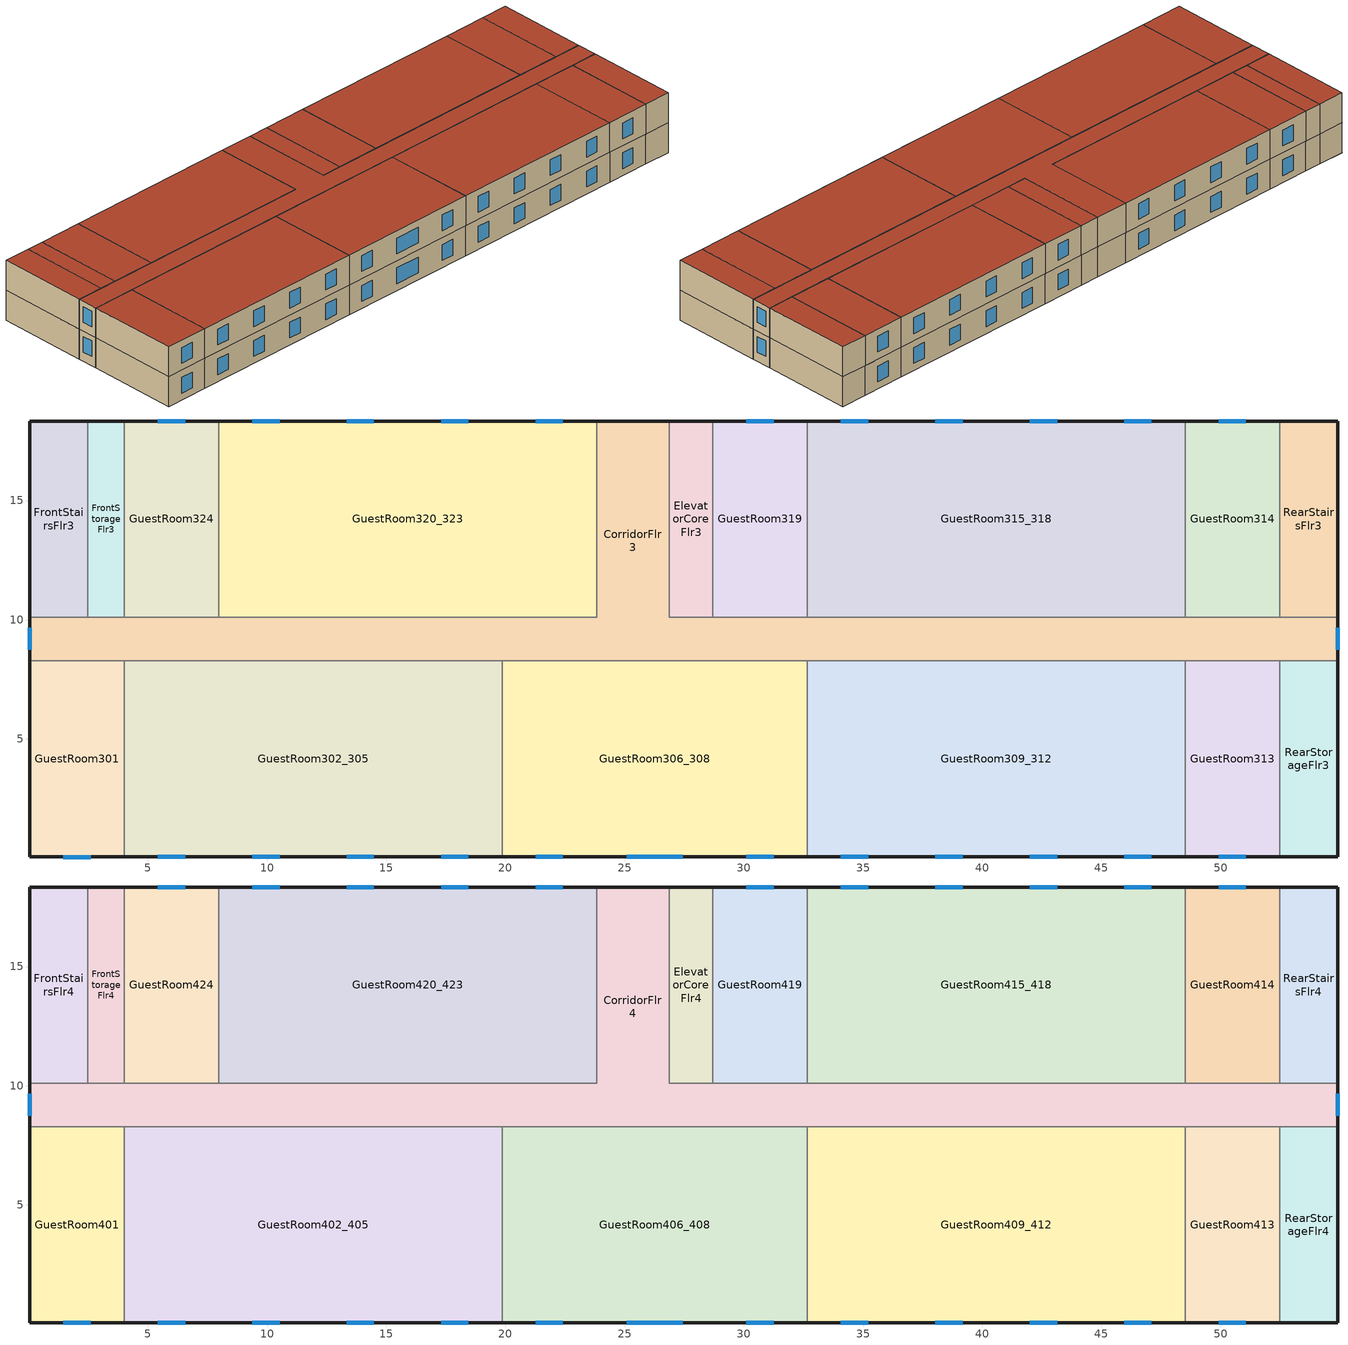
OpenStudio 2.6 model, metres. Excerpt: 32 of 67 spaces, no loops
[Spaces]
GuestRoom319
 floor to GuestRoom219: 32.66,18.34 32.66,10.11 28.7,10.11 28.7,18.34 z6.1
 wall outside: 32.66,18.34 28.7,18.34 z6.1:8.84
 wall to CorridorFlr3: 28.7,10.11 32.66,10.11 z6.1:8.84
 wall to GuestRoom315_318: 32.66,10.11 32.66,18.34 z6.1:8.84
 wall to ElevatorCoreFlr3: 28.7,18.34 28.7,10.11 z6.1:8.84
 window: 31.25,18.34 30.11,18.34 z6.75:8.19
GuestRoom320_323
 floor to GuestRoom220_223: 23.82,18.34 23.82,10.11 7.97,10.11 7.97,18.34 z6.1
 wall outside: 23.82,18.34 7.97,18.34 z6.1:8.84
 wall to CorridorFlr3: 7.97,10.11 23.82,10.11 23.82,18.34 z6.1:8.84
 wall to GuestRoom324: 7.97,18.34 7.97,10.11 z6.1:8.84
 window: 10.52,18.34 9.39,18.34 / 14.49,18.34 13.35,18.34 / 18.45,18.34 17.31,18.34 / 22.41,18.34 21.27,18.34 z6.75:8.19
RearStorageFlr3
 floor to RearStorageFlr2: 54.91,8.28 54.91,0.05 52.47,0.05 52.47,8.28 z6.1
 wall outside: 52.47,0.05 54.91,0.05 54.91,8.28 z6.1:8.84
 wall to GuestRoom313: 52.47,8.28 52.47,0.05 z6.1:8.84
 wall to CorridorFlr3: 54.91,8.28 52.47,8.28 z6.1:8.84
GuestRoom302_305
 floor to GuestRoom202_205: 19.86,8.28 19.86,0.05 4.01,0.05 4.01,8.28 z6.1
 wall outside: 4.01,0.05 19.86,0.05 z6.1:8.84
 wall to CorridorFlr3: 19.86,8.28 4.01,8.28 z6.1:8.84
 wall to GuestRoom306_308: 19.86,0.05 19.86,8.28 z6.1:8.84
 wall to GuestRoom301: 4.01,8.28 4.01,0.05 z6.1:8.84
 window: 5.42,0.05 6.56,0.05 / 17.31,0.05 18.45,0.05 / 9.39,0.05 10.52,0.05 / 13.35,0.05 14.49,0.05 z6.75:8.19
CorridorFlr3
 floor to CorridorFlr2: 26.87,18.34 26.87,10.11 54.91,10.11 54.91,8.28 0.05,8.28 0.05,10.11 23.82,10.11 23.82,18.34 z6.1
 wall outside: 0.05,10.11 0.05,8.28 / 26.87,18.34 23.82,18.34 / 54.91,8.28 54.91,10.11 z6.1:8.84
 wall to ElevatorCoreFlr3: 28.7,10.11 26.87,10.11 26.87,18.34 z6.1:8.84
 wall to FrontStairsFlr3: 2.49,10.11 0.05,10.11 z6.1:8.84
 wall to RearStairsFlr3: 54.91,10.11 52.47,10.11 z6.1:8.84
 wall to GuestRoom301: 0.05,8.28 4.01,8.28 z6.1:8.84
 wall to GuestRoom313: 48.51,8.28 52.47,8.28 z6.1:8.84
 wall to FrontStorageFlr3: 4.01,10.11 2.49,10.11 z6.1:8.84
 wall to GuestRoom314: 52.47,10.11 48.51,10.11 z6.1:8.84
 wall to GuestRoom324: 7.97,10.11 4.01,10.11 z6.1:8.84
 wall to GuestRoom309_312: 32.66,8.28 48.51,8.28 z6.1:8.84
 wall to GuestRoom306_308: 19.86,8.28 32.66,8.28 z6.1:8.84
 wall to GuestRoom315_318: 48.51,10.11 32.66,10.11 z6.1:8.84
 window: 54.91,8.73 54.91,9.66 / 0.05,9.66 0.05,8.73 z6.94:8.36
GuestRoom315_318
 floor to GuestRoom215_218: 48.51,18.34 48.51,10.11 32.66,10.11 32.66,18.34 z6.1
 wall outside: 48.51,18.34 32.66,18.34 z6.1:8.84
 wall to GuestRoom314: 48.51,10.11 48.51,18.34 z6.1:8.84
 window: 35.21,18.34 34.07,18.34 / 43.14,18.34 42,18.34 / 47.1,18.34 45.96,18.34 / 39.18,18.34 38.04,18.34 z6.75:8.19
GuestRoom301
 floor to GuestRoom201: 4.01,8.28 4.01,0.05 0.05,0.05 0.05,8.28 z6.1
 wall outside: 0.05,8.28 0.05,0.05 4.01,0.05 z6.1:8.84
 window: 1.46,0.05 2.6,0.05 z6.75:8.19
GuestRoom314
 floor to GuestRoom214: 52.47,18.34 52.47,10.11 48.51,10.11 48.51,18.34 z6.1
 wall outside: 52.47,18.34 48.51,18.34 z6.1:8.84
 wall to RearStairsFlr3: 52.47,10.11 52.47,18.34 z6.1:8.84
 window: 51.06,18.34 49.92,18.34 z6.75:8.19
GuestRoom309_312
 floor to GuestRoom209_212: 48.51,8.28 48.51,0.05 32.66,0.05 32.66,8.28 z6.1
 wall outside: 32.66,0.05 48.51,0.05 z6.1:8.84
 wall to GuestRoom306_308: 32.66,8.28 32.66,0.05 z6.1:8.84
 wall to GuestRoom313: 48.51,0.05 48.51,8.28 z6.1:8.84
 window: 45.96,0.05 47.1,0.05 / 42,0.05 43.14,0.05 / 34.07,0.05 35.21,0.05 / 38.04,0.05 39.18,0.05 z6.75:8.19
ElevatorCoreFlr3
 floor to ElevatorCoreFlr2: 28.7,18.34 28.7,10.11 26.87,10.11 26.87,18.34 z6.1
 wall outside: 28.7,18.34 26.87,18.34 z6.1:8.84
GuestRoom313
 floor to GuestRoom213: 52.47,8.28 52.47,0.05 48.51,0.05 48.51,8.28 z6.1
 wall outside: 48.51,0.05 52.47,0.05 z6.1:8.84
 window: 49.92,0.05 51.06,0.05 z6.75:8.19
GuestRoom306_308
 floor to GuestRoom206_208: 32.66,8.28 32.66,0.05 19.86,0.05 19.86,8.28 z6.1
 wall outside: 19.86,0.05 32.66,0.05 z6.1:8.84
 window: 21.27,0.05 22.41,0.05 / 25.08,0.05 27.44,0.05 / 30.11,0.05 31.25,0.05 z6.75:8.19
FrontStorageFlr3
 floor to FrontStorageFlr2: 4.01,18.34 4.01,10.11 2.49,10.11 2.49,18.34 z6.1
 wall outside: 4.01,18.34 2.49,18.34 z6.1:8.84
 wall to FrontStairsFlr3: 2.49,18.34 2.49,10.11 z6.1:8.84
 wall to GuestRoom324: 4.01,10.11 4.01,18.34 z6.1:8.84
GuestRoom324
 floor to GuestRoom224: 7.97,18.34 7.97,10.11 4.01,10.11 4.01,18.34 z6.1
 wall outside: 7.97,18.34 4.01,18.34 z6.1:8.84
 window: 6.56,18.34 5.42,18.34 z6.75:8.19
RearStairsFlr3
 floor to RearStairsFlr2: 54.91,18.34 54.91,10.11 52.47,10.11 52.47,18.34 z6.1
 wall outside: 54.91,10.11 54.91,18.34 52.47,18.34 z6.1:8.84
FrontStairsFlr3
 floor to FrontStairsFlr2: 2.49,18.34 2.49,10.11 0.05,10.11 0.05,18.34 z6.1
 wall outside: 2.49,18.34 0.05,18.34 0.05,10.11 z6.1:8.84
GuestRoom413
 floor to GuestRoom313: 52.47,8.28 52.47,0.05 48.51,0.05 48.51,8.28 z8.84
 wall outside: 48.51,0.05 52.47,0.05 z8.84:11.58
 wall to GuestRoom409_412: 48.51,8.28 48.51,0.05 z8.84:11.58
 wall to CorridorFlr4: 52.47,8.28 48.51,8.28 z8.84:11.58
 wall to RearStorageFlr4: 52.47,0.05 52.47,8.28 z8.84:11.58
 window: 49.92,0.05 51.06,0.05 z9.49:10.93
 roof outside: 52.47,0.05 52.47,8.28 48.51,8.28 48.51,0.05 z11.58
GuestRoom415_418
 floor to GuestRoom315_318: 48.51,18.34 48.51,10.11 32.66,10.11 32.66,18.34 z8.84
 wall outside: 48.51,18.34 32.66,18.34 z8.84:11.58
 wall to GuestRoom419: 32.66,18.34 32.66,10.11 z8.84:11.58
 wall to CorridorFlr4: 32.66,10.11 48.51,10.11 z8.84:11.58
 wall to GuestRoom414: 48.51,10.11 48.51,18.34 z8.84:11.58
 window: 47.1,18.34 45.96,18.34 / 39.18,18.34 38.04,18.34 / 43.14,18.34 42,18.34 / 35.21,18.34 34.07,18.34 z9.49:10.93
 roof outside: 48.51,10.11 48.51,18.34 32.66,18.34 32.66,10.11 z11.58
RearStairsFlr4
 floor to RearStairsFlr3: 54.91,18.34 54.91,10.11 52.47,10.11 52.47,18.34 z8.84
 wall outside: 54.91,10.11 54.91,18.34 52.47,18.34 z8.84:11.58
 wall to GuestRoom414: 52.47,18.34 52.47,10.11 z8.84:11.58
 wall to CorridorFlr4: 52.47,10.11 54.91,10.11 z8.84:11.58
 roof outside: 54.91,10.11 54.91,18.34 52.47,18.34 52.47,10.11 z11.58
CorridorFlr4
 floor to CorridorFlr3: 26.87,18.34 26.87,10.11 54.91,10.11 54.91,8.28 0.05,8.28 0.05,10.11 23.82,10.11 23.82,18.34 z8.84
 wall outside: 0.05,10.11 0.05,8.28 / 26.87,18.34 23.82,18.34 / 54.91,8.28 54.91,10.11 z8.84:11.58
 wall to ElevatorCoreFlr4: 28.7,10.11 26.87,10.11 26.87,18.34 z8.84:11.58
 wall to FrontStairsFlr4: 2.49,10.11 0.05,10.11 z8.84:11.58
 wall to GuestRoom420_423: 23.82,18.34 23.82,10.11 7.97,10.11 z8.84:11.58
 wall to GuestRoom406_408: 19.86,8.28 32.66,8.28 z8.84:11.58
 wall to GuestRoom424: 7.97,10.11 4.01,10.11 z8.84:11.58
 wall to GuestRoom402_405: 4.01,8.28 19.86,8.28 z8.84:11.58
 wall to RearStorageFlr4: 52.47,8.28 54.91,8.28 z8.84:11.58
 wall to GuestRoom401: 0.05,8.28 4.01,8.28 z8.84:11.58
 wall to FrontStorageFlr4: 4.01,10.11 2.49,10.11 z8.84:11.58
 wall to GuestRoom414: 52.47,10.11 48.51,10.11 z8.84:11.58
 wall to GuestRoom419: 32.66,10.11 28.7,10.11 z8.84:11.58
 wall to GuestRoom409_412: 32.66,8.28 48.51,8.28 z8.84:11.58
 window: 0.05,9.66 0.05,8.73 / 54.91,8.73 54.91,9.66 z9.68:11.1
 roof outside: 54.91,8.28 54.91,10.11 26.87,10.11 26.87,18.34 23.82,18.34 23.82,10.11 0.05,10.11 0.05,8.28 z11.58
GuestRoom402_405
 floor to GuestRoom302_305: 19.86,8.28 19.86,0.05 4.01,0.05 4.01,8.28 z8.84
 wall outside: 4.01,0.05 19.86,0.05 z8.84:11.58
 wall to GuestRoom406_408: 19.86,0.05 19.86,8.28 z8.84:11.58
 wall to GuestRoom401: 4.01,8.28 4.01,0.05 z8.84:11.58
 window: 5.42,0.05 6.56,0.05 / 13.35,0.05 14.49,0.05 / 9.39,0.05 10.52,0.05 / 17.31,0.05 18.45,0.05 z9.49:10.93
 roof outside: 19.86,0.05 19.86,8.28 4.01,8.28 4.01,0.05 z11.58
GuestRoom401
 floor to GuestRoom301: 4.01,8.28 4.01,0.05 0.05,0.05 0.05,8.28 z8.84
 wall outside: 0.05,8.28 0.05,0.05 4.01,0.05 z8.84:11.58
 window: 1.46,0.05 2.6,0.05 z9.49:10.93
 roof outside: 4.01,0.05 4.01,8.28 0.05,8.28 0.05,0.05 z11.58
RearStorageFlr4
 floor to RearStorageFlr3: 54.91,8.28 54.91,0.05 52.47,0.05 52.47,8.28 z8.84
 wall outside: 52.47,0.05 54.91,0.05 54.91,8.28 z8.84:11.58
 roof outside: 54.91,0.05 54.91,8.28 52.47,8.28 52.47,0.05 z11.58
ElevatorCoreFlr4
 floor to ElevatorCoreFlr3: 28.7,18.34 28.7,10.11 26.87,10.11 26.87,18.34 z8.84
 wall outside: 28.7,18.34 26.87,18.34 z8.84:11.58
 wall to GuestRoom419: 28.7,10.11 28.7,18.34 z8.84:11.58
 roof outside: 28.7,10.11 28.7,18.34 26.87,18.34 26.87,10.11 z11.58
GuestRoom414
 floor to GuestRoom314: 52.47,18.34 52.47,10.11 48.51,10.11 48.51,18.34 z8.84
 wall outside: 52.47,18.34 48.51,18.34 z8.84:11.58
 window: 51.06,18.34 49.92,18.34 z9.49:10.93
 roof outside: 52.47,10.11 52.47,18.34 48.51,18.34 48.51,10.11 z11.58
GuestRoom420_423
 floor to GuestRoom320_323: 23.82,18.34 23.82,10.11 7.97,10.11 7.97,18.34 z8.84
 wall outside: 23.82,18.34 7.97,18.34 z8.84:11.58
 wall to GuestRoom424: 7.97,18.34 7.97,10.11 z8.84:11.58
 window: 22.41,18.34 21.27,18.34 / 18.45,18.34 17.31,18.34 / 10.52,18.34 9.39,18.34 / 14.49,18.34 13.35,18.34 z9.49:10.93
 roof outside: 23.82,10.11 23.82,18.34 7.97,18.34 7.97,10.11 z11.58
GuestRoom424
 floor to GuestRoom324: 7.97,18.34 7.97,10.11 4.01,10.11 4.01,18.34 z8.84
 wall outside: 7.97,18.34 4.01,18.34 z8.84:11.58
 wall to FrontStorageFlr4: 4.01,18.34 4.01,10.11 z8.84:11.58
 window: 6.56,18.34 5.42,18.34 z9.49:10.93
 roof outside: 7.97,10.11 7.97,18.34 4.01,18.34 4.01,10.11 z11.58
GuestRoom406_408
 floor to GuestRoom306_308: 32.66,8.28 32.66,0.05 19.86,0.05 19.86,8.28 z8.84
 wall outside: 19.86,0.05 32.66,0.05 z8.84:11.58
 wall to GuestRoom409_412: 32.66,0.05 32.66,8.28 z8.84:11.58
 window: 21.27,0.05 22.41,0.05 / 25.08,0.05 27.44,0.05 / 30.11,0.05 31.25,0.05 z9.49:10.93
 roof outside: 32.66,0.05 32.66,8.28 19.86,8.28 19.86,0.05 z11.58
GuestRoom419
 floor to GuestRoom319: 32.66,18.34 32.66,10.11 28.7,10.11 28.7,18.34 z8.84
 wall outside: 32.66,18.34 28.7,18.34 z8.84:11.58
 window: 31.25,18.34 30.11,18.34 z9.49:10.93
 roof outside: 32.66,10.11 32.66,18.34 28.7,18.34 28.7,10.11 z11.58
FrontStorageFlr4
 floor to FrontStorageFlr3: 4.01,18.34 4.01,10.11 2.49,10.11 2.49,18.34 z8.84
 wall outside: 4.01,18.34 2.49,18.34 z8.84:11.58
 wall to FrontStairsFlr4: 2.49,18.34 2.49,10.11 z8.84:11.58
 roof outside: 4.01,10.11 4.01,18.34 2.49,18.34 2.49,10.11 z11.58
FrontStairsFlr4
 floor to FrontStairsFlr3: 2.49,18.34 2.49,10.11 0.05,10.11 0.05,18.34 z8.84
 wall outside: 2.49,18.34 0.05,18.34 0.05,10.11 z8.84:11.58
 roof outside: 2.49,10.11 2.49,18.34 0.05,18.34 0.05,10.11 z11.58
GuestRoom409_412
 floor to GuestRoom309_312: 48.51,8.28 48.51,0.05 32.66,0.05 32.66,8.28 z8.84
 wall outside: 32.66,0.05 48.51,0.05 z8.84:11.58
 window: 38.04,0.05 39.18,0.05 / 45.96,0.05 47.1,0.05 / 42,0.05 43.14,0.05 / 34.07,0.05 35.21,0.05 z9.49:10.93
 roof outside: 48.51,0.05 48.51,8.28 32.66,8.28 32.66,0.05 z11.58
[Site]
Vancouver Intl AP_BC_CAN: Latitude {deg}=49.195; Longitude {deg}=-123.184; Time Zone {hr}=-8; Elevation {m}=4.3; Terrain=Suburbs
[Building]
SmallHotel-CAN_BC_Vancouver.Intl.AP.718920_CWEC2016.epw created: 2018-09-18 17:35:47 +0000: North Axis {deg}=180; Default Construction Set=BTAP-Mass at hdd = 2800.0; Standards Number of Stories=4; Standards Number of Above Ground Stories=4; Standards Building Type=SmallHotel
[Site:WaterMainsTemperature]
Calculation Method=Correlation; Annual Average Outdoor Air Temperature {C}=10.4083; Maximum Difference In Monthly Average Outdoor Air Temperatures {deltaC}=14.1
[Site:GroundTemperature:BuildingSurface]
19.527, 19.502, 19.536, 19.598, 20.002, 21.64, 22.225, 22.375, 21.449, 20.121, 19.802, 19.633
[ClimateZones]
Climate Zone Institution Name 2=CEC; Climate Zone Document Name 2=California Climate Zone Descriptions; Climate Zone Document Year 2=1995
[SizingPeriod:DesignDay] Barometric Pressure {Pa}=101273; Sky Clearness=0; Rain Indicator=0; Snow Indicator=0; Day of Month=21; Daylight Saving Time Indicator=0; Humidity Indicating Type=Wetbulb; Dry-Bulb Temperature Range Modifier Type=DefaultMultipliers
Name | Maximum Dry-Bulb Temperature {C} | Daily Dry-Bulb Temperature Range {deltaC} | Humidity Indicating Conditions at Maximum Dry-Bulb | Wind Speed {m/s} | Wind Direction {deg} | Month | Day Type | Solar Model Indicator | ASHRAE Taub | ASHRAE Taud
Vancouver Intl AP Ann Htg 99.6% Condns DB | -6.1 | 0 | -6.1 | 3 | 100 | 12 | WinterDesignDay | ASHRAEClearSky
Vancouver Intl AP Ann Clg .4% Condns DB=>MWB | 25.1 | 7.6 | 18.5 | 3.7 | 300 | 7 | SummerDesignDay | ASHRAETau | 0.359 | 2.485
[Material:NoMass] Roughness=Smooth; Thermal Absorptance=0.9; Solar Absorptance=0.7
Name | Thermal Resistance {m2-K/W} | Visible Absorptance
Typical Carpet Pad; Typical Carpet Pad 1 | 0.21648 | 0.8
Typical Insulation 1 | 4.14482 | 0.7
Typical Insulation 2 | 2.90366 | 0.7
Typical Insulation 3 | 4.40527 | 0.7
Typical Carpet Pad 2 | 1.25503 | 0.8
Typical Carpet Pad 3; Typical Carpet Pad 4 | 1.69459 | 0.8
Typical Insulation 4 | 0.416649 | 0.7
Typical Insulation 5 | 0.416667 | 0.7
[Material]
Name | Roughness | Thickness {m} | Conductivity {W/m-K} | Density {kg/m3} | Specific Heat {J/kg-K} | Thermal Absorptance | Solar Absorptance | Visible Absorptance
G05 25mm wood | MediumSmooth | 0.0254 | 0.15 | 608 | 1630 | 0.9 | 0.5 | 0.5
100mm Normalweight concrete floor 1 | MediumSmooth | 0.1016 | 2.31 | 2322 | 832
G01 13mm gypsum board 1 | Smooth | 0.0127 | 0.16 | 800 | 1090 | 0.9 | 0.7 | 0.5
4 in. Normalweight Concrete Floor 1 | MediumRough | 0.1016 | 2.31 | 2322 | 832 | 0.9 | 0.7 | 0.7
1IN Stucco 1 | Smooth | 0.0253 | 0.6918 | 1858 | 837 | 0.9 | 0.7 | 0.92
8IN CONCRETE HW RefBldg 1 | Rough | 0.2032 | 1.311 | 2240 | 836.8 | 0.9 | 0.7 | 0.7
1/2IN Gypsum 1 | Smooth | 0.0127 | 0.16 | 784.9 | 830 | 0.9 | 0.4 | 0.4
Metal Roof Surface 1; F08 Metal surface 1 | Smooth | 0.0008 | 45.28 | 7824 | 500 | 0.9 | 0.7 | 0.7
6 in. Normalweight Concrete Floor 1; 6 in. Normalweight Concrete Floor 2; 6 in. Normalweight Concrete Floor 3 | MediumRough | 0.1524 | 2.31 | 2322 | 832 | 0.9 | 0.7 | 0.7
[Construction]
BTAP-Int-Partition; BTAP-Int-Door: G05 25mm wood
BTAP-Int-Floor: 100mm Normalweight concrete floor 1, Typical Carpet Pad
BTAP-Int-Wall: G01 13mm gypsum board 1, G01 13mm gypsum board 1
BTAP-Int-Ceiling: Typical Carpet Pad, 100mm Normalweight concrete floor 1
BTAP-Int-Window: SimpleGlazing
BTAP-Ext-Floor-Mass:U-0.227: Typical Insulation 1, 4 in. Normalweight Concrete Floor 1, Typical Carpet Pad 1
BTAP-Ext-Wall-Mass:U-0.315: 1IN Stucco 1, 8IN CONCRETE HW RefBldg 1, Typical Insulation 2, 1/2IN Gypsum 1
BTAP-Ext-Roof-Metal:U-0.227: Metal Roof Surface 1, Typical Insulation 3
BTAP-Grnd-Floor-Mass:U-0.757: 6 in. Normalweight Concrete Floor 1, Typical Carpet Pad 2
BTAP-Grnd-Wall-Mass:U-0.568: 6 in. Normalweight Concrete Floor 2, Typical Carpet Pad 3
BTAP-Grnd-Roof-Mass:U-0.568: 6 in. Normalweight Concrete Floor 3, Typical Carpet Pad 4
BTAP-Ext-FixedWindow:U=0.240 SHGC=0.600; BTAP-Ext-GlassDoors:U=0.240 SHGC=0.600; BTAP-Ext-Skylights:U=0.240 SHGC=0.600; BTAP-Ext-DaylightDomes:U=0.240 SHGC=0.600; BTAP-Ext-DaylightDiffuser:U=0.240 SHGC=0.600: SimpleGlazing:U=0.240 SHGC=0.600
BTAP-Ext-Door:U-2.4: F08 Metal surface 1, Typical Insulation 4
BTAP-Ext-OverHeadDoor:U-2.4: Typical Insulation 5
[DefaultConstructionSet]
BTAP-Mass at hdd = 2800.0: Default Exterior Surface Constructions=BTAP-Mass at hdd = 2800.0; Default Interior Surface Constructions=Default Surface Constructions 2; Default Ground Contact Surface Constructions=BTAP-Mass at hdd = 2800.0 1; Default Exterior SubSurface Constructions=BTAP-Mass at hdd = 2800.0; Default Interior SubSurface Constructions=Default Sub Surface Constructions 2; Interior Partition Construction=BTAP-Int-Partition
[DefaultSurfaceConstructions]
Name | Floor Construction | Wall Construction | Roof Ceiling Construction
Default Surface Constructions 2 | BTAP-Int-Floor | BTAP-Int-Wall | BTAP-Int-Ceiling
BTAP-Mass at hdd = 2800.0 | BTAP-Ext-Floor-Mass:U-0.227 | BTAP-Ext-Wall-Mass:U-0.315 | BTAP-Ext-Roof-Metal:U-0.227
BTAP-Mass at hdd = 2800.0 1 | BTAP-Grnd-Floor-Mass:U-0.757 | BTAP-Grnd-Wall-Mass:U-0.568 | BTAP-Grnd-Roof-Mass:U-0.568
[DefaultSubSurfaceConstructions]
Name | Fixed Window Construction | Operable Window Construction | Door Construction | Glass Door Construction | Overhead Door Construction | Skylight Construction | Tubular Daylight Dome Construction | Tubular Daylight Diffuser Construction
Default Sub Surface Constructions 2 | BTAP-Int-Window | BTAP-Int-Window | BTAP-Int-Door
BTAP-Mass at hdd = 2800.0 | BTAP-Ext-FixedWindow:U=0.240 SHGC=0.600 | BTAP-Ext-FixedWindow:U=0.240 SHGC=0.600 | BTAP-Ext-Door:U-2.4 | BTAP-Ext-GlassDoors:U=0.240 SHGC=0.600 | BTAP-Ext-OverHeadDoor:U-2.4 | BTAP-Ext-Skylights:U=0.240 SHGC=0.600 | BTAP-Ext-DaylightDomes:U=0.240 SHGC=0.600 | BTAP-Ext-DaylightDiffuser:U=0.240 SHGC=0.600
[WindowMaterial:SimpleGlazingSystem] Solar Heat Gain Coefficient=0.6; Visible Transmittance=0.21
Name | U-Factor {W/m2-K}
SimpleGlazing | 2.2
SimpleGlazing:U=0.240 SHGC=0.600 | 2.4
[Space]
Name | Space Type | Building Story | Thermal Zone
GuestRoom319 | Space Function Guest room | BuildingStory3 | Sp-GuestRoom319 Sys-1 Flr-3 Sch-F HPlcmt-north ZN
GuestRoom424 | Space Function Guest room | BuildingStory4 | Sp-GuestRoom424 Sys-1 Flr-4 Sch-F HPlcmt-north ZN
GuestRoom413 | Space Function Guest room | BuildingStory4 | Sp-GuestRoom413 Sys-1 Flr-4 Sch-F HPlcmt-south ZN
GuestRoom320_323 | Space Function Guest room | BuildingStory3 | Sp-GuestRoom320_323 Sys-1 Flr-3 Sch-F HPlcmt-north ZN
GuestRoom419 | Space Function Guest room | BuildingStory4 | Sp-GuestRoom419 Sys-1 Flr-4 Sch-F HPlcmt-north ZN
GuestRoom402_405 | Space Function Guest room | BuildingStory4 | Sp-GuestRoom402_405 Sys-1 Flr-4 Sch-F HPlcmt-south ZN
RearStorageFlr3 | Space Function Storage room <= 5 m2 <= 100 m2-sch-F | BuildingStory3 | Sp-RearStorageFlr3 Sys-4 Flr-3 Sch-F HPlcmt-east ZN
GuestRoom420_423 | Space Function Guest room | BuildingStory4 | Sp-GuestRoom420_423 Sys-1 Flr-4 Sch-F HPlcmt-north ZN
GuestRoom302_305 | Space Function Guest room | BuildingStory3 | Sp-GuestRoom302_305 Sys-1 Flr-3 Sch-F HPlcmt-south ZN
CorridorFlr3 | Space Function Corridor/Transition area other-sch-F | BuildingStory3 | Sp-CorridorFlr3 Sys-3 Flr-3 Sch-F HPlcmt-north ZN
GuestRoom415_418 | Space Function Guest room | BuildingStory4 | Sp-GuestRoom415_418 Sys-1 Flr-4 Sch-F HPlcmt-north ZN
RearStairsFlr4 | Space Function Stairway/Stairwell-sch-F | BuildingStory4 | Sp-RearStairsFlr4 Sys-3 Flr-4 Sch-F HPlcmt-east ZN
GuestRoom414 | Space Function Guest room | BuildingStory4 | Sp-GuestRoom414 Sys-1 Flr-4 Sch-F HPlcmt-north ZN
CorridorFlr4 | Space Function Corridor/Transition area other-sch-F | BuildingStory4 | Sp-CorridorFlr4 Sys-3 Flr-4 Sch-F HPlcmt-north ZN
GuestRoom315_318 | Space Function Guest room | BuildingStory3 | Sp-GuestRoom315_318 Sys-1 Flr-3 Sch-F HPlcmt-north ZN
FrontStorageFlr3 | Space Function Storage room <= 5 m2 <= 100 m2-sch-F | BuildingStory3 | Sp-FrontStorageFlr3 Sys-4 Flr-3 Sch-F HPlcmt-north ZN
GuestRoom406_408 | Space Function Guest room | BuildingStory4 | Sp-GuestRoom406_408 Sys-1 Flr-4 Sch-F HPlcmt-south ZN
GuestRoom301 | Space Function Guest room | BuildingStory3 | Sp-GuestRoom301 Sys-1 Flr-3 Sch-F HPlcmt-west ZN
GuestRoom314 | Space Function Guest room | BuildingStory3 | Sp-GuestRoom314 Sys-1 Flr-3 Sch-F HPlcmt-north ZN
GuestRoom401 | Space Function Guest room | BuildingStory4 | Sp-GuestRoom401 Sys-1 Flr-4 Sch-F HPlcmt-west ZN
GuestRoom313 | Space Function Guest room | BuildingStory3 | Sp-GuestRoom313 Sys-1 Flr-3 Sch-F HPlcmt-south ZN
GuestRoom309_312 | Space Function Guest room | BuildingStory3 | Sp-GuestRoom309_312 Sys-1 Flr-3 Sch-F HPlcmt-south ZN
ElevatorCoreFlr3 | Space Function Lobby - elevator | BuildingStory3 | Sp-ElevatorCoreFlr3 Sys-3 Flr-3 Sch-C HPlcmt-north ZN
GuestRoom409_412 | Space Function Guest room | BuildingStory4 | Sp-GuestRoom409_412 Sys-1 Flr-4 Sch-F HPlcmt-south ZN
RearStorageFlr4 | Space Function Storage room <= 5 m2 <= 100 m2-sch-F | BuildingStory4 | Sp-RearStorageFlr4 Sys-4 Flr-4 Sch-F HPlcmt-east ZN
ElevatorCoreFlr4 | Space Function Lobby - elevator | BuildingStory4 | Sp-ElevatorCoreFlr4 Sys-3 Flr-4 Sch-C HPlcmt-north ZN
GuestRoom306_308 | Space Function Guest room | BuildingStory3 | Sp-GuestRoom306_308 Sys-1 Flr-3 Sch-F HPlcmt-south ZN
FrontStairsFlr3 | Space Function Stairway/Stairwell-sch-F | BuildingStory3 | Sp-FrontStairsFlr3 Sys-3 Flr-3 Sch-F HPlcmt-west ZN
RearStairsFlr3 | Space Function Stairway/Stairwell-sch-F | BuildingStory3 | Sp-RearStairsFlr3 Sys-3 Flr-3 Sch-F HPlcmt-east ZN
GuestRoom324 | Space Function Guest room | BuildingStory3 | Sp-GuestRoom324 Sys-1 Flr-3 Sch-F HPlcmt-north ZN
FrontStorageFlr4 | Space Function Storage room <= 5 m2 <= 100 m2-sch-F | BuildingStory4 | Sp-FrontStorageFlr4 Sys-4 Flr-4 Sch-F HPlcmt-north ZN
FrontStairsFlr4 | Space Function Stairway/Stairwell-sch-F | BuildingStory4 | Sp-FrontStairsFlr4 Sys-3 Flr-4 Sch-F HPlcmt-west ZN
[BuildingStory]
BuildingStory3; BuildingStory4
[SpaceType] Standards Building Type=Space Function
Name | Default Schedule Set | Design Specification Outdoor Air Object | Standards Space Type
Space Function Corridor/Transition area other-sch-F | Space Function Corridor/Transition area other-sch-F Schedule Set | Space Function Corridor/Transition area other-sch-F Ventilation | Corridor/Transition area other-sch-F
Space Function Lobby - elevator | Space Function Lobby - elevator Schedule Set | Space Function Lobby - elevator Ventilation | Lobby - elevator
Space Function Stairway/Stairwell-sch-F | Space Function Stairway/Stairwell-sch-F Schedule Set | Space Function Stairway/Stairwell-sch-F Ventilation | Stairway/Stairwell-sch-F
Space Function Storage room <= 5 m2 <= 100 m2-sch-F | Space Function Storage room <= 5 m2 <= 100 m2-sch-F Schedule Set | Space Function Storage room <= 5 m2 <= 100 m2-sch-F Ventilation | Storage room <= 5 m2 <= 100 m2-sch-F
Space Function Guest room | Space Function Guest room Schedule Set | Space Function Guest room Ventilation | Guest room
[People:Definition] Number of People Calculation Method=People/Area; Fraction Radiant=0.3
Name | People per Space Floor Area {person/m2}
Space Function Corridor/Transition area other-sch-F People Definition; Space Function Storage room <= 5 m2 <= 100 m2-sch-F People Definition | 0.0100036
Space Function Guest room People Definition | 0.0400145
Space Function Lobby - elevator People Definition | 0.100036
Space Function Stairway/Stairwell-sch-F People Definition | 0.00500182
[People] Work Efficiency Schedule=Work Efficiency Schedule; Clothing Insulation Schedule=Clothing Schedule; Air Velocity Schedule=Air Velocity Schedule; Multiplier=1
Name | People Definition | Space or SpaceType
Space Function Corridor/Transition area other-sch-F People | Space Function Corridor/Transition area other-sch-F People Definition | Space Function Corridor/Transition area other-sch-F
Space Function Guest room People | Space Function Guest room People Definition | Space Function Guest room
Space Function Lobby - elevator People | Space Function Lobby - elevator People Definition | Space Function Lobby - elevator
Space Function Stairway/Stairwell-sch-F People | Space Function Stairway/Stairwell-sch-F People Definition | Space Function Stairway/Stairwell-sch-F
Space Function Storage room <= 5 m2 <= 100 m2-sch-F People | Space Function Storage room <= 5 m2 <= 100 m2-sch-F People Definition | Space Function Storage room <= 5 m2 <= 100 m2-sch-F
[Lights:Definition] Design Level Calculation Method=Watts/Area; Fraction Radiant=0.5; Fraction Visible=0.2
Name | Watts per Space Floor Area {W/m2}
Space Function Corridor/Transition area other-sch-F Lights Definition | 7.10258
Space Function Guest room Lights Definition | 5.10185
Space Function Lobby - elevator Lights Definition | 7.00254
Space Function Stairway/Stairwell-sch-F Lights Definition | 7.40269
Space Function Storage room <= 5 m2 <= 100 m2-sch-F Lights Definition | 6.80247
[Lights] Fraction Replaceable=1
Name | Lights Definition | Space or SpaceType
Space Function Corridor/Transition area other-sch-F Lights | Space Function Corridor/Transition area other-sch-F Lights Definition | Space Function Corridor/Transition area other-sch-F
Space Function Guest room Lights | Space Function Guest room Lights Definition | Space Function Guest room
Space Function Lobby - elevator Lights | Space Function Lobby - elevator Lights Definition | Space Function Lobby - elevator
Space Function Stairway/Stairwell-sch-F Lights | Space Function Stairway/Stairwell-sch-F Lights Definition | Space Function Stairway/Stairwell-sch-F
Space Function Storage room <= 5 m2 <= 100 m2-sch-F Lights | Space Function Storage room <= 5 m2 <= 100 m2-sch-F Lights Definition | Space Function Storage room <= 5 m2 <= 100 m2-sch-F
[DesignSpecification:OutdoorAir] Outdoor Air Method=Sum
Name | Outdoor Air Flow per Floor Area {m3/s-m2}
Space Function Corridor/Transition area other-sch-F Ventilation; Space Function Stairway/Stairwell-sch-F Ventilation | 0.0003048
Space Function Guest room Ventilation | 0.0005588
Space Function Lobby - elevator Ventilation | 0.00404876
Space Function Storage room <= 5 m2 <= 100 m2-sch-F Ventilation | 0.0003556
[DefaultScheduleSet] People Activity Level Schedule=NECB-Activity; Infiltration Schedule=Always On
Name | Number of People Schedule | Lighting Schedule | Electric Equipment Schedule
Space Function Corridor/Transition area other-sch-F Schedule Set; Space Function Guest room Schedule Set; Space Function Stairway/Stairwell-sch-F Schedule Set; Space Function Storage room <= 5 m2 <= 100 m2-sch-F Schedule Set | NECB-F-Occupancy | NECB-F-Lighting | NECB-F-Electric-Equipment
Space Function Lobby - elevator Schedule Set | NECB-C-Occupancy | NECB-C-Lighting | NECB-C-Electric-Equipment
[ThermostatSetpoint:DualSetpoint]
Name | Heating Setpoint Temperature Schedule | Cooling Setpoint Temperature Schedule
Space Function Guest room Thermostat 51; Space Function Guest room Thermostat 52; Space Function Guest room Thermostat 53; Space Function Guest room Thermostat 54; Space Function Guest room Thermostat 55; Space Function Guest room Thermostat 56; Space Function Guest room Thermostat 57; Space Function Guest room Thermostat 58; Space Function Guest room Thermostat 59; Space Function Guest room Thermostat 60; Space Function Guest room Thermostat 61; Space Function Guest room Thermostat 62; Space Function Guest room Thermostat 63; Space Function Guest room Thermostat 64; Space Function Guest room Thermostat 65; Space Function Guest room Thermostat 66; Space Function Guest room Thermostat 67; Space Function Guest room Thermostat 68; Space Function Guest room Thermostat 69; Space Function Guest room Thermostat 70; Space Function Corridor/Transition area other-sch-F Thermostat 7; Space Function Stairway/Stairwell-sch-F Thermostat 13; Space Function Stairway/Stairwell-sch-F Thermostat 14; Space Function Corridor/Transition area other-sch-F Thermostat 8; Space Function Stairway/Stairwell-sch-F Thermostat 15; Space Function Stairway/Stairwell-sch-F Thermostat 16; Space Function Storage room <= 5 m2 <= 100 m2-sch-F Thermostat 15; Space Function Storage room <= 5 m2 <= 100 m2-sch-F Thermostat 16; Space Function Storage room <= 5 m2 <= 100 m2-sch-F Thermostat 17; Space Function Storage room <= 5 m2 <= 100 m2-sch-F Thermostat 18 | NECB-F-Thermostat Setpoint-Heating | NECB-F-Thermostat Setpoint-Cooling
Space Function Lobby - elevator Thermostat 7; Space Function Lobby - elevator Thermostat 8 | NECB-C-Thermostat Setpoint-Heating | NECB-C-Thermostat Setpoint-Cooling
[ElectricEquipment:Definition] Design Level Calculation Method=Watts/Area; Fraction Radiant=0.5
Name | Watts per Space Floor Area {W/m2}
Space Function Guest room Elec Equip Definition | 2.50091
Space Function Lobby - elevator Elec Equip Definition | 1.00036
[ElectricEquipment]
Name | Electric Equipment Definition | Space or SpaceType
Space Function Guest room Elec Equip | Space Function Guest room Elec Equip Definition | Space Function Guest room
Space Function Lobby - elevator Elec Equip | Space Function Lobby - elevator Elec Equip Definition | Space Function Lobby - elevator
[SpaceInfiltration:DesignFlowRate] Schedule=Always On Discrete; Design Flow Rate Calculation Method=Flow/ExteriorArea; Flow per Exterior Surface Area {m3/s-m2}=0.00025; Constant Term Coefficient=0; Temperature Term Coefficient=0; Velocity Term Coefficient=0.224; Velocity Squared Term Coefficient=0
Name | Space or SpaceType
CorridorFlr3 Infiltration | CorridorFlr3
CorridorFlr4 Infiltration | CorridorFlr4
ElevatorCoreFlr3 Infiltration | ElevatorCoreFlr3
ElevatorCoreFlr4 Infiltration | ElevatorCoreFlr4
FrontStairsFlr3 Infiltration | FrontStairsFlr3
FrontStairsFlr4 Infiltration | FrontStairsFlr4
FrontStorageFlr3 Infiltration | FrontStorageFlr3
FrontStorageFlr4 Infiltration | FrontStorageFlr4
GuestRoom301 Infiltration | GuestRoom301
GuestRoom302_305 Infiltration | GuestRoom302_305
GuestRoom306_308 Infiltration | GuestRoom306_308
GuestRoom309_312 Infiltration | GuestRoom309_312
GuestRoom313 Infiltration | GuestRoom313
GuestRoom314 Infiltration | GuestRoom314
GuestRoom315_318 Infiltration | GuestRoom315_318
GuestRoom319 Infiltration | GuestRoom319
GuestRoom320_323 Infiltration | GuestRoom320_323
GuestRoom324 Infiltration | GuestRoom324
GuestRoom401 Infiltration | GuestRoom401
GuestRoom402_405 Infiltration | GuestRoom402_405
GuestRoom406_408 Infiltration | GuestRoom406_408
GuestRoom409_412 Infiltration | GuestRoom409_412
GuestRoom413 Infiltration | GuestRoom413
GuestRoom414 Infiltration | GuestRoom414
GuestRoom415_418 Infiltration | GuestRoom415_418
GuestRoom419 Infiltration | GuestRoom419
GuestRoom420_423 Infiltration | GuestRoom420_423
GuestRoom424 Infiltration | GuestRoom424
RearStairsFlr3 Infiltration | RearStairsFlr3
RearStairsFlr4 Infiltration | RearStairsFlr4
RearStorageFlr3 Infiltration | RearStorageFlr3
RearStorageFlr4 Infiltration | RearStorageFlr4
[ThermalZone] Use Ideal Air Loads=No
Name | Thermostat
Sp-GuestRoom314 Sys-1 Flr-3 Sch-F HPlcmt-north ZN | Space Function Guest room Thermostat 51
Sp-GuestRoom315_318 Sys-1 Flr-3 Sch-F HPlcmt-north ZN | Space Function Guest room Thermostat 52
Sp-GuestRoom319 Sys-1 Flr-3 Sch-F HPlcmt-north ZN | Space Function Guest room Thermostat 53
Sp-GuestRoom320_323 Sys-1 Flr-3 Sch-F HPlcmt-north ZN | Space Function Guest room Thermostat 54
Sp-GuestRoom324 Sys-1 Flr-3 Sch-F HPlcmt-north ZN | Space Function Guest room Thermostat 55
Sp-GuestRoom301 Sys-1 Flr-3 Sch-F HPlcmt-west ZN | Space Function Guest room Thermostat 56
Sp-GuestRoom302_305 Sys-1 Flr-3 Sch-F HPlcmt-south ZN | Space Function Guest room Thermostat 57
Sp-GuestRoom306_308 Sys-1 Flr-3 Sch-F HPlcmt-south ZN | Space Function Guest room Thermostat 58
Sp-GuestRoom309_312 Sys-1 Flr-3 Sch-F HPlcmt-south ZN | Space Function Guest room Thermostat 59
Sp-GuestRoom313 Sys-1 Flr-3 Sch-F HPlcmt-south ZN | Space Function Guest room Thermostat 60
Sp-GuestRoom414 Sys-1 Flr-4 Sch-F HPlcmt-north ZN | Space Function Guest room Thermostat 61
Sp-GuestRoom415_418 Sys-1 Flr-4 Sch-F HPlcmt-north ZN | Space Function Guest room Thermostat 62
Sp-GuestRoom419 Sys-1 Flr-4 Sch-F HPlcmt-north ZN | Space Function Guest room Thermostat 63
Sp-GuestRoom420_423 Sys-1 Flr-4 Sch-F HPlcmt-north ZN | Space Function Guest room Thermostat 64
Sp-GuestRoom424 Sys-1 Flr-4 Sch-F HPlcmt-north ZN | Space Function Guest room Thermostat 65
Sp-GuestRoom401 Sys-1 Flr-4 Sch-F HPlcmt-west ZN | Space Function Guest room Thermostat 66
Sp-GuestRoom402_405 Sys-1 Flr-4 Sch-F HPlcmt-south ZN | Space Function Guest room Thermostat 67
Sp-GuestRoom406_408 Sys-1 Flr-4 Sch-F HPlcmt-south ZN | Space Function Guest room Thermostat 68
Sp-GuestRoom409_412 Sys-1 Flr-4 Sch-F HPlcmt-south ZN | Space Function Guest room Thermostat 69
Sp-GuestRoom413 Sys-1 Flr-4 Sch-F HPlcmt-south ZN | Space Function Guest room Thermostat 70
Sp-CorridorFlr3 Sys-3 Flr-3 Sch-F HPlcmt-north ZN | Space Function Corridor/Transition area other-sch-F Thermostat 7
Sp-RearStairsFlr3 Sys-3 Flr-3 Sch-F HPlcmt-east ZN | Space Function Stairway/Stairwell-sch-F Thermostat 13
Sp-FrontStairsFlr3 Sys-3 Flr-3 Sch-F HPlcmt-west ZN | Space Function Stairway/Stairwell-sch-F Thermostat 14
Sp-ElevatorCoreFlr3 Sys-3 Flr-3 Sch-C HPlcmt-north ZN | Space Function Lobby - elevator Thermostat 7
Sp-CorridorFlr4 Sys-3 Flr-4 Sch-F HPlcmt-north ZN | Space Function Corridor/Transition area other-sch-F Thermostat 8
Sp-RearStairsFlr4 Sys-3 Flr-4 Sch-F HPlcmt-east ZN | Space Function Stairway/Stairwell-sch-F Thermostat 15
Sp-FrontStairsFlr4 Sys-3 Flr-4 Sch-F HPlcmt-west ZN | Space Function Stairway/Stairwell-sch-F Thermostat 16
Sp-ElevatorCoreFlr4 Sys-3 Flr-4 Sch-C HPlcmt-north ZN | Space Function Lobby - elevator Thermostat 8
Sp-FrontStorageFlr3 Sys-4 Flr-3 Sch-F HPlcmt-north ZN | Space Function Storage room <= 5 m2 <= 100 m2-sch-F Thermostat 15
Sp-RearStorageFlr3 Sys-4 Flr-3 Sch-F HPlcmt-east ZN | Space Function Storage room <= 5 m2 <= 100 m2-sch-F Thermostat 16
Sp-FrontStorageFlr4 Sys-4 Flr-4 Sch-F HPlcmt-north ZN | Space Function Storage room <= 5 m2 <= 100 m2-sch-F Thermostat 17
Sp-RearStorageFlr4 Sys-4 Flr-4 Sch-F HPlcmt-east ZN | Space Function Storage room <= 5 m2 <= 100 m2-sch-F Thermostat 18
[Schedule:Ruleset]
Clothing Schedule: Default Day Schedule=Clothing Schedule Default Winter Clothes
Air Velocity Schedule: Default Day Schedule=Air Velocity Schedule Default
Work Efficiency Schedule: Default Day Schedule=Work Efficiency Schedule Default
NECB-F-Occupancy: Default Day Schedule=NECB-F-Occupancy Default
NECB-Activity: Default Day Schedule=NECB-Activity Default; Summer Design Day Schedule=NECB-Activity Summer Design Day; Winter Design Day Schedule=NECB-Activity Winter Design Day
NECB-F-Lighting: Default Day Schedule=NECB-F-Lighting Default
NECB-F-Electric-Equipment: Default Day Schedule=NECB-F-Electric-Equipment Default
Always On: Default Day Schedule=Always On Default
NECB-F-Thermostat Setpoint-Heating: Default Day Schedule=NECB-F-Thermostat Setpoint-Heating Default
NECB-F-Thermostat Setpoint-Cooling: Default Day Schedule=NECB-F-Thermostat Setpoint-Cooling Default
NECB-C-Occupancy: Default Day Schedule=NECB-C-Occupancy Default
NECB-C-Lighting: Default Day Schedule=NECB-C-Lighting Default
NECB-C-Electric-Equipment: Default Day Schedule=NECB-C-Electric-Equipment Default
NECB-C-Thermostat Setpoint-Heating: Default Day Schedule=NECB-C-Thermostat Setpoint-Heating Default
NECB-C-Thermostat Setpoint-Cooling: Default Day Schedule=NECB-C-Thermostat Setpoint-Cooling Default
[Schedule:Day]
Clothing Schedule Default Winter Clothes; Always On Default: 24, 0, 1
Clothing Schedule Summer Clothes: 24, 0, 0.5
Air Velocity Schedule Default: 24, 0, 0.2
Work Efficiency Schedule Default: 24, 0, 0
NECB-F-Occupancy Default; NECB-F-Occupancy Default|Wkdy Day; NECB-F-Occupancy Sat Day; NECB-F-Occupancy Sun|Hol Day: 7, 0, 0.63, 8, 0, 0.49, 10, 0, 0.28, 16, 0, 0.14, 17, 0, 0.21, 20, 0, 0.35, 22, 0, 0.49, 23, 0, 0.56, 24, 0, 0.63
NECB-Activity Default; NECB-Activity Winter Design Day; NECB-Activity Summer Design Day: 24, 0, 130
NECB-F-Lighting Default; NECB-F-Lighting Default|Wkdy Day; NECB-F-Lighting Sat Day; NECB-F-Lighting Sun|Hol Day; NECB-F-Electric-Equipment Default; NECB-F-Electric-Equipment Default|Wkdy Day; NECB-F-Electric-Equipment Sat Day; NECB-F-Electric-Equipment Sun|Hol Day: 1, 0, 0.21, 3, 0, 0.14, 6, 0, 0.07, 7, 0, 0.14, 8, 0, 0.28, 9, 0, 0.35, 11, 0, 0.28, 12, 0, 0.21, 19, 0, 0.14, 20, 0, 0.42, 21, 0, 0.56, 22, 0, 0.63, 23, 0, 0.56, 24, 0, 0.42
NECB-F-Thermostat Setpoint-Heating Default; NECB-F-Thermostat Setpoint-Heating Default|Wkdy Day; NECB-F-Thermostat Setpoint-Heating Sat Day; NECB-F-Thermostat Setpoint-Heating Sun|Hol Day: 1, 0, 22, 7, 0, 18, 8, 0, 20, 24, 0, 22
NECB-F-Thermostat Setpoint-Cooling Default; NECB-F-Thermostat Setpoint-Cooling Default|Wkdy Day; NECB-F-Thermostat Setpoint-Cooling Sat Day; NECB-F-Thermostat Setpoint-Cooling Sun|Hol Day: 24, 0, 24
NECB-C-Occupancy Default; NECB-C-Occupancy Default|Wkdy Day: 8, 0, 0, 9, 0, 0.1, 10, 0, 0.2, 12, 0, 0.5, 16, 0, 0.7, 17, 0, 0.8, 18, 0, 0.7, 19, 0, 0.5, 21, 0, 0.3, 24, 0, 0
NECB-C-Occupancy Sat Day: 8, 0, 0, 9, 0, 0.1, 10, 0, 0.2, 11, 0, 0.5, 12, 0, 0.6, 13, 0, 0.8, 16, 0, 0.9, 17, 0, 0.8, 18, 0, 0.7, 19, 0, 0.5, 21, 0, 0.2, 24, 0, 0
NECB-C-Occupancy Sun|Hol Day: 8, 0, 0, 9, 0, 0.1, 10, 0, 0.2, 11, 0, 0.5, 12, 0, 0.6, 13, 0, 0.8, 16, 0, 0.9, 17, 0, 0.8, 18, 0, 0.7, 19, 0, 0.5, 24, 0, 0
NECB-C-Lighting Default; NECB-C-Lighting Default|Wkdy Day; NECB-C-Lighting Sat Day; NECB-C-Electric-Equipment Default; NECB-C-Electric-Equipment Default|Wkdy Day; NECB-C-Electric-Equipment Sat Day: 8, 0, 0.05, 9, 0, 0.5, 19, 0, 0.9, 20, 0, 0.6, 21, 0, 0.5, 24, 0, 0.05
NECB-C-Lighting Sun|Hol Day; NECB-C-Electric-Equipment Sun|Hol Day: 8, 0, 0.05, 9, 0, 0.5, 19, 0, 0.9, 24, 0, 0.05
NECB-C-Thermostat Setpoint-Heating Default; NECB-C-Thermostat Setpoint-Heating Default|Wkdy Day; NECB-C-Thermostat Setpoint-Heating Sat Day: 7, 0, 18, 8, 0, 20, 21, 0, 22, 24, 0, 18
NECB-C-Thermostat Setpoint-Heating Sun|Hol Day: 9, 0, 18, 10, 0, 20, 19, 0, 22, 24, 0, 18
NECB-C-Thermostat Setpoint-Cooling Default; NECB-C-Thermostat Setpoint-Cooling Default|Wkdy Day; NECB-C-Thermostat Setpoint-Cooling Sat Day: 7, 0, 35, 21, 0, 24, 24, 0, 35
NECB-C-Thermostat Setpoint-Cooling Sun|Hol Day: 7, 0, 35, 19, 0, 24, 24, 0, 35
[Schedule:Rule] Date Specification Type=DateRange; Start Day=1
Name | Schedule Ruleset | Rule Order | Day Schedule | Start Month | End Month | End Day | Apply Monday | Apply Tuesday | Apply Wednesday | Apply Thursday | Apply Friday | Apply Saturday | Apply Sunday
Schedule Rule 1 | Clothing Schedule | 0 | Clothing Schedule Summer Clothes | 5 | 9 | 30
Schedule Rule 2 | NECB-F-Occupancy | 2 | NECB-F-Occupancy Default|Wkdy Day | 1 | 12 | 31 | Yes | Yes | Yes | Yes | Yes
Schedule Rule 3 | NECB-F-Occupancy | 1 | NECB-F-Occupancy Sat Day | 1 | 12 | 31 |  |  |  |  |  | Yes
Schedule Rule 4 | NECB-F-Occupancy | 0 | NECB-F-Occupancy Sun|Hol Day | 1 | 12 | 31 |  |  |  |  |  |  | Yes
Schedule Rule 5 | NECB-F-Lighting | 2 | NECB-F-Lighting Default|Wkdy Day | 1 | 12 | 31 | Yes | Yes | Yes | Yes | Yes
Schedule Rule 6 | NECB-F-Lighting | 1 | NECB-F-Lighting Sat Day | 1 | 12 | 31 |  |  |  |  |  | Yes
Schedule Rule 7 | NECB-F-Lighting | 0 | NECB-F-Lighting Sun|Hol Day | 1 | 12 | 31 |  |  |  |  |  |  | Yes
Schedule Rule 8 | NECB-F-Electric-Equipment | 2 | NECB-F-Electric-Equipment Default|Wkdy Day | 1 | 12 | 31 | Yes | Yes | Yes | Yes | Yes
Schedule Rule 9 | NECB-F-Electric-Equipment | 1 | NECB-F-Electric-Equipment Sat Day | 1 | 12 | 31 |  |  |  |  |  | Yes
Schedule Rule 10 | NECB-F-Electric-Equipment | 0 | NECB-F-Electric-Equipment Sun|Hol Day | 1 | 12 | 31 |  |  |  |  |  |  | Yes
Schedule Rule 11 | NECB-F-Thermostat Setpoint-Heating | 2 | NECB-F-Thermostat Setpoint-Heating Default|Wkdy Day | 1 | 12 | 31 | Yes | Yes | Yes | Yes | Yes
Schedule Rule 12 | NECB-F-Thermostat Setpoint-Heating | 1 | NECB-F-Thermostat Setpoint-Heating Sat Day | 1 | 12 | 31 |  |  |  |  |  | Yes
Schedule Rule 13 | NECB-F-Thermostat Setpoint-Heating | 0 | NECB-F-Thermostat Setpoint-Heating Sun|Hol Day | 1 | 12 | 31 |  |  |  |  |  |  | Yes
Schedule Rule 14 | NECB-F-Thermostat Setpoint-Cooling | 2 | NECB-F-Thermostat Setpoint-Cooling Default|Wkdy Day | 1 | 12 | 31 | Yes | Yes | Yes | Yes | Yes
Schedule Rule 15 | NECB-F-Thermostat Setpoint-Cooling | 1 | NECB-F-Thermostat Setpoint-Cooling Sat Day | 1 | 12 | 31 |  |  |  |  |  | Yes
Schedule Rule 16 | NECB-F-Thermostat Setpoint-Cooling | 0 | NECB-F-Thermostat Setpoint-Cooling Sun|Hol Day | 1 | 12 | 31 |  |  |  |  |  |  | Yes
Schedule Rule 32 | NECB-C-Occupancy | 2 | NECB-C-Occupancy Default|Wkdy Day | 1 | 12 | 31 | Yes | Yes | Yes | Yes | Yes
Schedule Rule 33 | NECB-C-Occupancy | 1 | NECB-C-Occupancy Sat Day | 1 | 12 | 31 |  |  |  |  |  | Yes
Schedule Rule 34 | NECB-C-Occupancy | 0 | NECB-C-Occupancy Sun|Hol Day | 1 | 12 | 31 |  |  |  |  |  |  | Yes
Schedule Rule 35 | NECB-C-Lighting | 2 | NECB-C-Lighting Default|Wkdy Day | 1 | 12 | 31 | Yes | Yes | Yes | Yes | Yes
Schedule Rule 36 | NECB-C-Lighting | 1 | NECB-C-Lighting Sat Day | 1 | 12 | 31 |  |  |  |  |  | Yes
Schedule Rule 37 | NECB-C-Lighting | 0 | NECB-C-Lighting Sun|Hol Day | 1 | 12 | 31 |  |  |  |  |  |  | Yes
Schedule Rule 38 | NECB-C-Electric-Equipment | 2 | NECB-C-Electric-Equipment Default|Wkdy Day | 1 | 12 | 31 | Yes | Yes | Yes | Yes | Yes
Schedule Rule 39 | NECB-C-Electric-Equipment | 1 | NECB-C-Electric-Equipment Sat Day | 1 | 12 | 31 |  |  |  |  |  | Yes
Schedule Rule 40 | NECB-C-Electric-Equipment | 0 | NECB-C-Electric-Equipment Sun|Hol Day | 1 | 12 | 31 |  |  |  |  |  |  | Yes
Schedule Rule 41 | NECB-C-Thermostat Setpoint-Heating | 2 | NECB-C-Thermostat Setpoint-Heating Default|Wkdy Day | 1 | 12 | 31 | Yes | Yes | Yes | Yes | Yes
Schedule Rule 42 | NECB-C-Thermostat Setpoint-Heating | 1 | NECB-C-Thermostat Setpoint-Heating Sat Day | 1 | 12 | 31 |  |  |  |  |  | Yes
Schedule Rule 43 | NECB-C-Thermostat Setpoint-Heating | 0 | NECB-C-Thermostat Setpoint-Heating Sun|Hol Day | 1 | 12 | 31 |  |  |  |  |  |  | Yes
Schedule Rule 44 | NECB-C-Thermostat Setpoint-Cooling | 2 | NECB-C-Thermostat Setpoint-Cooling Default|Wkdy Day | 1 | 12 | 31 | Yes | Yes | Yes | Yes | Yes
Schedule Rule 45 | NECB-C-Thermostat Setpoint-Cooling | 1 | NECB-C-Thermostat Setpoint-Cooling Sat Day | 1 | 12 | 31 |  |  |  |  |  | Yes
Schedule Rule 46 | NECB-C-Thermostat Setpoint-Cooling | 0 | NECB-C-Thermostat Setpoint-Cooling Sun|Hol Day | 1 | 12 | 31 |  |  |  |  |  |  | Yes
[Schedule:Constant]
Always On Discrete: Value=1
